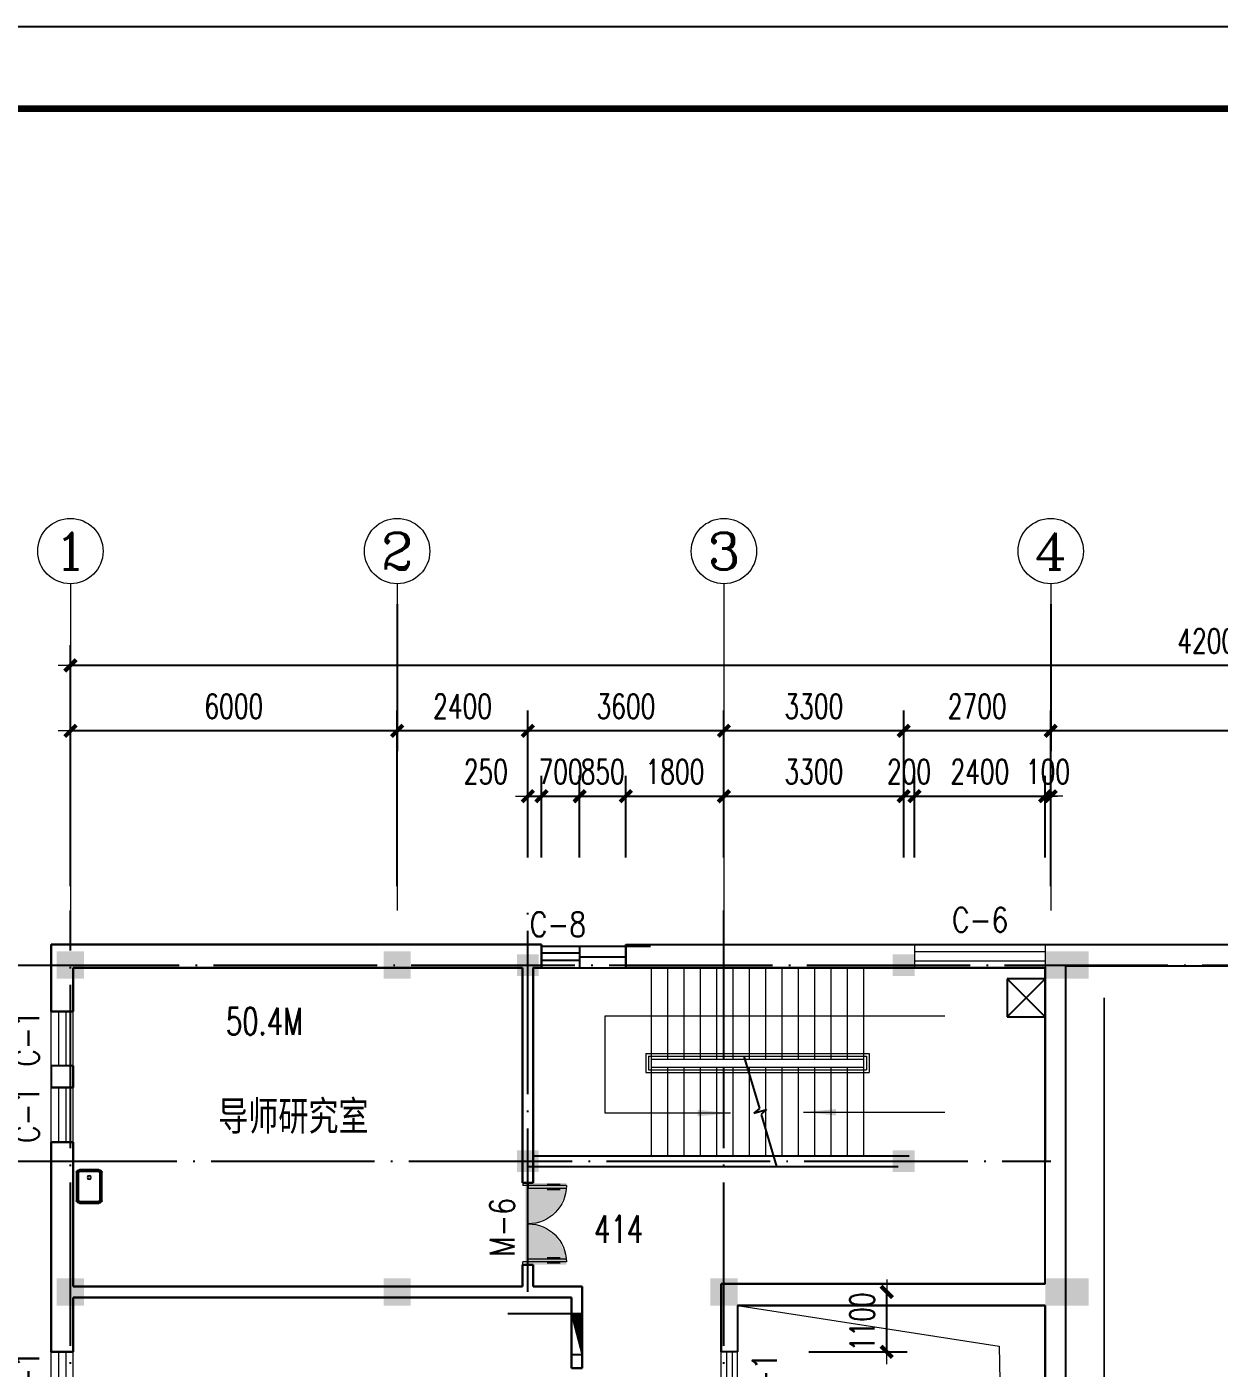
# Model space of a CAD drawing. Extents: x -220435 to 246757, y -381552 to -223577.
# Drawn here: x 156964 to 178857, y -278183 to -253559 of the extents above; entities that cross this region are included whole.
import ezdxf
from ezdxf.enums import TextEntityAlignment as Align

# ---------------------------------------------------------------- set-up
doc = ezdxf.new("R2010")
doc.units = 0
doc.header["$LTSCALE"] = 1500
doc.header["$MEASUREMENT"] = 0
doc.linetypes.add('DASH', pattern=[0.35, 0.25, -0.1])
doc.linetypes.add('DOTE', pattern=[2.42, 2, -0.2, 0.02, -0.2])
doc.layers.get('0').update_dxf_attribs({"linetype": 'CONTINUOUS'})
doc.layers.get('DEFPOINTS').update_dxf_attribs({"linetype": 'CONTINUOUS'})
for name, color, linetype in [('AXIS', 7, 'CONTINUOUS'), ('AXIS_TEXT', 7, 'CONTINUOUS'), ('COLUMN', 7, 'CONTINUOUS'), ('DOTE', 7, 'DOTE'), ('JELIBTLTC', 7, 'CONTINUOUS'), ('LVTRY', 7, 'CONTINUOUS'), ('PUB_WALL', 7, 'CONTINUOUS'), ('STAIR', 7, 'CONTINUOUS'), ('WALL', 7, 'CONTINUOUS'), ('WINDOW_TEXT', 7, 'CONTINUOUS'), ('防盗门', 180, 'CONTINUOUS')]:
    doc.layers.add(name, color=color, linetype=linetype)
for name, color, linetype, lineweight in [('PUB_DIM', 7, 'CONTINUOUS', 0), ('WINDOW', 7, 'CONTINUOUS', 0), ('我的', 7, 'CONTINUOUS', 0)]:
    doc.layers.add(name, color=color, linetype=linetype, lineweight=lineweight)
doc.styles.add('_SIMPLEX', font='SIMPLEX.shx', dxfattribs={"width": 0.8})
doc.styles.add('COMPLEX', font='COMPLEX')
doc.styles.add('DIM_FONT', font='TXT.shx', dxfattribs={"width": 0.7})
doc.styles.add('JELIBTLZX1', font='arial.ttf', dxfattribs={"width": 0.65})
doc.styles.add('SIMPLEX', font='SIMPLEX.SHX')
doc.dimstyles.new('DIMB150', dxfattribs={"dimscale": 1.5, "dimtxt": 300, "dimasz": 1, "dimexe": 250, "dimexo": 300, "dimgap": 150, "dimtad": 1, "dimdec": 0, "dimzin": 0, "dimdsep": 46, "dimtxsty": 'DIM_FONT', "dimblk": '_DIMX', "dimcen": 0.09, "dimse2": 1, "dimclrt": 7, "dimadec": 0, "dimazin": 0, "dimtfac": 1, "dimtdec": 0, "dimtix": 1, "dimtmove": 2, "dimatfit": 3, "dimldrblk": '_DIMX', "dimfxl": 1, "dimtolj": 1, "dimtzin": 0, "dimarcsym": 0})
doc.dimstyles.new('DIMN150', dxfattribs={"dimscale": 1.5, "dimtxt": 300, "dimasz": 1, "dimexe": 250, "dimexo": 300, "dimgap": 150, "dimtad": 1, "dimdec": 0, "dimzin": 0, "dimdsep": 46, "dimtxsty": 'DIM_FONT', "dimblk": '_DIMX', "dimcen": 0.09, "dimclrt": 7, "dimadec": 0, "dimazin": 0, "dimtfac": 1, "dimtdec": 0, "dimtix": 1, "dimtmove": 2, "dimatfit": 3, "dimldrblk": '_DIMX', "dimfxl": 1, "dimtolj": 1, "dimtzin": 0, "dimarcsym": 0})

# ---------------------------------------------------------------- blocks, each defined once
blk = doc.blocks.new('_DIMX')
blk.add_line((-150, 0), (150, 0))
at = {"const_width": 50}
blk.add_lwpolyline([(-70, -70), (70, 70)], dxfattribs=at)
blk = doc.blocks.new('*D659')
at = {"layer": 'DEFPOINTS', "color": 0, "lineweight": 20}
for p in [(175764, -266483), (175764, -269783), (183764, -269783)]:
    blk.add_point(p, dxfattribs=at)
at = {"layer": 'PUB_DIM', "color": 0, "lineweight": -2}
for p, q in [((175764, -269333), (175764, -266108)), ((183764, -269333), (183764, -266108)), ((183762, -266483), (175765, -266483))]:
    blk.add_line(p, q, dxfattribs=at)
at = {"layer": 'PUB_DIM', "color": 0, "lineweight": -2, "xscale": 1.5, "yscale": 1.5, "zscale": 1.5, "rotation": 180}
blk.add_blockref('_DIMX', (175764, -266483), dxfattribs=at)
at = {"layer": 'PUB_DIM', "color": 0, "lineweight": -2, "xscale": 1.5, "yscale": 1.5, "zscale": 1.5}
blk.add_blockref('_DIMX', (183764, -266483), dxfattribs=at)
at = {"layer": 'PUB_DIM', "color": 7, "insert": (179764, -266033), "char_height": 450, "attachment_point": 5, "style": 'DIM_FONT'}
blk.add_mtext('\\A1;8000', dxfattribs=at)
blk = doc.blocks.new('*D660')
at = {"layer": 'DEFPOINTS', "color": 0, "lineweight": 20}
for p in [(175764, -266483), (175764, -269783), (183764, -269783)]:
    blk.add_point(p, dxfattribs=at)
at = {"layer": 'PUB_DIM', "color": 0, "lineweight": -2}
for p, q in [((175764, -269333), (175764, -266108)), ((183764, -269333), (183764, -266108)), ((183762, -266483), (175765, -266483))]:
    blk.add_line(p, q, dxfattribs=at)
at = {"layer": 'PUB_DIM', "color": 0, "lineweight": -2, "xscale": 1.5, "yscale": 1.5, "zscale": 1.5, "rotation": 180}
blk.add_blockref('_DIMX', (175764, -266483), dxfattribs=at)
at = {"layer": 'PUB_DIM', "color": 0, "lineweight": -2, "xscale": 1.5, "yscale": 1.5, "zscale": 1.5}
blk.add_blockref('_DIMX', (183764, -266483), dxfattribs=at)
at = {"layer": 'PUB_DIM', "color": 7, "insert": (179764, -266033), "char_height": 450, "attachment_point": 5, "style": 'DIM_FONT'}
blk.add_mtext('\\A1;8000', dxfattribs=at)
blk = doc.blocks.new('*D661')
at = {"layer": 'DEFPOINTS', "color": 0, "lineweight": 20}
for p in [(157764, -265283), (157764, -269783), (199764, -269783)]:
    blk.add_point(p, dxfattribs=at)
at = {"layer": 'PUB_DIM', "color": 0, "lineweight": -2}
for p, q in [((157764, -269333), (157764, -264908)), ((199764, -269333), (199764, -264908)), ((199762, -265283), (157765, -265283))]:
    blk.add_line(p, q, dxfattribs=at)
at = {"layer": 'PUB_DIM', "color": 0, "lineweight": -2, "xscale": 1.5, "yscale": 1.5, "zscale": 1.5, "rotation": 180}
blk.add_blockref('_DIMX', (157764, -265283), dxfattribs=at)
at = {"layer": 'PUB_DIM', "color": 0, "lineweight": -2, "xscale": 1.5, "yscale": 1.5, "zscale": 1.5}
blk.add_blockref('_DIMX', (199764, -265283), dxfattribs=at)
at = {"layer": 'PUB_DIM', "color": 7, "insert": (178764, -264833), "char_height": 450, "attachment_point": 5, "style": 'DIM_FONT'}
blk.add_mtext('\\A1;42000', dxfattribs=at)
blk = doc.blocks.new('*D662')
at = {"layer": 'DEFPOINTS', "color": 0, "lineweight": 20}
for p in [(157764, -265283), (157764, -269783), (199764, -269783)]:
    blk.add_point(p, dxfattribs=at)
at = {"layer": 'PUB_DIM', "color": 0, "lineweight": -2}
for p, q in [((157764, -269333), (157764, -264908)), ((199764, -269333), (199764, -264908)), ((199762, -265283), (157765, -265283))]:
    blk.add_line(p, q, dxfattribs=at)
at = {"layer": 'PUB_DIM', "color": 0, "lineweight": -2, "xscale": 1.5, "yscale": 1.5, "zscale": 1.5, "rotation": 180}
blk.add_blockref('_DIMX', (157764, -265283), dxfattribs=at)
at = {"layer": 'PUB_DIM', "color": 0, "lineweight": -2, "xscale": 1.5, "yscale": 1.5, "zscale": 1.5}
blk.add_blockref('_DIMX', (199764, -265283), dxfattribs=at)
at = {"layer": 'PUB_DIM', "color": 7, "insert": (178764, -264833), "char_height": 450, "attachment_point": 5, "style": 'DIM_FONT'}
blk.add_mtext('\\A1;42000', dxfattribs=at)
blk = doc.blocks.new('_LV11')
for p, q in [((-255, 0), (255, 0)), ((-305, -410), (-305, -50)), ((-275, -410), (-275, -50)), ((-255, -30), (255, -30)), ((275, -50), (275, -410)), ((305, -50), (305, -410)), ((255, -430), (-255, -430)), ((255, -460), (-255, -460))]:
    blk.add_line(p, q)
blk.add_circle((165, -230), 32.5)
for centre, radius, start, end in [((-255, -50), 50, 90, 180), ((255, -50), 50, 0, 90), ((-255, -50), 20, 90, 180), ((255, -50), 20, 0, 90), ((-255, -410), 50, 180, 270), ((-255, -410), 20, 180, 270), ((255, -410), 50, 270, 0), ((255, -410), 20, 270, 0)]:
    blk.add_arc(centre, radius, start, end)
blk = doc.blocks.new('_WBLK')
for p, q in [((-0.5, 0.5), (0.5, 0.5)), ((0.5, 0.167), (-0.5, 0.167)), ((0.5, -0.167), (-0.5, -0.167)), ((-0.5, -0.5), (0.5, -0.5))]:
    blk.add_line(p, q)
at = {"layer": 'WINDOW_TEXT', "style": 'SIMPLEX', "flags": 9}
blk.add_attdef('A', text='', height=1, dxfattribs=at).set_placement((0, 1.5), align=Align.MIDDLE)
blk = doc.blocks.new('_FZH')
blk.add_solid([(-0.5, -0.5), (0.5, -0.5), (-0.5, 0.5), (0.5, 0.5)])
blk = doc.blocks.new('*D713')
at = {"layer": 'DEFPOINTS', "color": 0, "lineweight": 20}
for p in [(170874, -276783), (172752, -276783), (170874, -277883)]:
    blk.add_point(p, dxfattribs=at)
at = {"layer": 'PUB_DIM', "color": 0, "lineweight": -2}
for p, q in [((172752, -276782), (172752, -276780)), ((172752, -277883), (172752, -276783)), ((171324, -277883), (173127, -277883)), ((172752, -277885), (172752, -277886))]:
    blk.add_line(p, q, dxfattribs=at)
at = {"layer": 'PUB_DIM', "color": 0, "lineweight": -2, "xscale": 1.5, "yscale": 1.5, "zscale": 1.5}
for p, rotation in [((172752, -276783), 270), ((172752, -277883), 90)]:
    blk.add_blockref('_DIMX', p, dxfattribs=dict(at, rotation=rotation))
at = {"layer": 'PUB_DIM', "color": 7, "insert": (172302, -277333), "char_height": 450, "attachment_point": 5, "rotation": 90, "style": 'DIM_FONT'}
blk.add_mtext('\\A1;1100', dxfattribs=at)
blk = doc.blocks.new('_ARROW')
blk.add_solid([(0, 0), (-1, 0.1), (-1, -0.1)])
blk = doc.blocks.new('M_A20TUI')
for p, q in [((-0.483, 0.396), (-0.483, 0.235)), ((-0.467, 0.471), (-0.467, -0.062)), ((-0.433, 0.47), (-0.433, 0.004)), ((-0.417, 0.396), (-0.417, 0.235)), ((0.417, 0.396), (0.417, 0.235)), ((0.433, 0.47), (0.433, 0.004)), ((0.467, 0.471), (0.467, -0.062)), ((0.483, 0.396), (0.483, 0.235)), ((-0.5, 0.004), (-0.433, 0.004)), ((-0.5, 0.004), (-0.5, -0.062)), ((0.5, 0.004), (0.433, 0.004)), ((0.5, 0.004), (0.5, -0.062)), ((-0.5, -0.062), (-0.467, -0.062)), ((0.5, -0.062), (0.467, -0.062))]:
    blk.add_line(p, q)
for centre, start, end in [((-0.467, 0.004), 0, 90), ((0.467, 0.004), 90, 180)]:
    blk.add_arc(centre, 0.467, start, end)
blk = doc.blocks.new('*D725')
at = {"layer": 'DEFPOINTS', "color": 0, "lineweight": 20}
for p in [(157764, -266483), (157764, -269783), (163764, -269783)]:
    blk.add_point(p, dxfattribs=at)
at = {"layer": 'PUB_DIM', "color": 0, "lineweight": -2}
for p, q in [((157764, -269333), (157764, -266108)), ((163764, -269333), (163764, -266108)), ((163762, -266483), (157765, -266483))]:
    blk.add_line(p, q, dxfattribs=at)
at = {"layer": 'PUB_DIM', "color": 0, "lineweight": -2, "xscale": 1.5, "yscale": 1.5, "zscale": 1.5, "rotation": 180}
blk.add_blockref('_DIMX', (157764, -266483), dxfattribs=at)
at = {"layer": 'PUB_DIM', "color": 0, "lineweight": -2, "xscale": 1.5, "yscale": 1.5, "zscale": 1.5}
blk.add_blockref('_DIMX', (163764, -266483), dxfattribs=at)
at = {"layer": 'PUB_DIM', "color": 7, "insert": (160764, -266033), "char_height": 450, "attachment_point": 5, "style": 'DIM_FONT'}
blk.add_mtext('\\A1;6000', dxfattribs=at)
blk = doc.blocks.new('*D726')
at = {"layer": 'DEFPOINTS', "color": 0, "lineweight": 20}
for p in [(157764, -266483), (157764, -269783), (163764, -269783)]:
    blk.add_point(p, dxfattribs=at)
at = {"layer": 'PUB_DIM', "color": 0, "lineweight": -2}
for p, q in [((157764, -269333), (157764, -266108)), ((163764, -269333), (163764, -266108)), ((163762, -266483), (157765, -266483))]:
    blk.add_line(p, q, dxfattribs=at)
at = {"layer": 'PUB_DIM', "color": 0, "lineweight": -2, "xscale": 1.5, "yscale": 1.5, "zscale": 1.5, "rotation": 180}
blk.add_blockref('_DIMX', (157764, -266483), dxfattribs=at)
at = {"layer": 'PUB_DIM', "color": 0, "lineweight": -2, "xscale": 1.5, "yscale": 1.5, "zscale": 1.5}
blk.add_blockref('_DIMX', (163764, -266483), dxfattribs=at)
at = {"layer": 'PUB_DIM', "color": 7, "insert": (160764, -266033), "char_height": 450, "attachment_point": 5, "style": 'DIM_FONT'}
blk.add_mtext('\\A1;6000', dxfattribs=at)
blk = doc.blocks.new('_AXISO')
blk.add_circle((0, 0), 0.5)
at = {"layer": 'AXIS_TEXT', "style": 'COMPLEX', "width": 1.041667}
blk.add_attdef('A', text='', height=0.56, dxfattribs=at).set_placement((-0.25, -0.28), (0.25, -0.28), align=Align.FIT)
blk = doc.blocks.new('*D730')
at = {"layer": 'DEFPOINTS', "color": 0, "lineweight": 20}
for p in [(173064, -267683), (169764, -269259), (173064, -269259)]:
    blk.add_point(p, dxfattribs=at)
at = {"layer": 'PUB_DIM', "color": 0, "lineweight": -2}
for p, q in [((169764, -268809), (169764, -267308)), ((173064, -268809), (173064, -267308)), ((169765, -267683), (173062, -267683))]:
    blk.add_line(p, q, dxfattribs=at)
at = {"layer": 'PUB_DIM', "color": 0, "lineweight": -2, "xscale": 1.5, "yscale": 1.5, "zscale": 1.5, "rotation": 180}
blk.add_blockref('_DIMX', (169764, -267683), dxfattribs=at)
at = {"layer": 'PUB_DIM', "color": 0, "lineweight": -2, "xscale": 1.5, "yscale": 1.5, "zscale": 1.5}
blk.add_blockref('_DIMX', (173064, -267683), dxfattribs=at)
at = {"layer": 'PUB_DIM', "color": 7, "insert": (171414, -267233), "char_height": 450, "attachment_point": 5, "style": 'DIM_FONT'}
blk.add_mtext('\\A1;3300', dxfattribs=at)
blk = doc.blocks.new('*D731')
at = {"layer": 'DEFPOINTS', "color": 0, "lineweight": 20}
for p in [(169764, -266483), (169764, -269215), (173064, -269215)]:
    blk.add_point(p, dxfattribs=at)
at = {"layer": 'PUB_DIM', "color": 0, "lineweight": -2}
for p, q in [((169764, -268765), (169764, -266108)), ((173064, -268765), (173064, -266108)), ((173062, -266483), (169765, -266483))]:
    blk.add_line(p, q, dxfattribs=at)
at = {"layer": 'PUB_DIM', "color": 0, "lineweight": -2, "xscale": 1.5, "yscale": 1.5, "zscale": 1.5, "rotation": 180}
blk.add_blockref('_DIMX', (169764, -266483), dxfattribs=at)
at = {"layer": 'PUB_DIM', "color": 0, "lineweight": -2, "xscale": 1.5, "yscale": 1.5, "zscale": 1.5}
blk.add_blockref('_DIMX', (173064, -266483), dxfattribs=at)
at = {"layer": 'PUB_DIM', "color": 7, "insert": (171414, -266033), "char_height": 450, "attachment_point": 5, "style": 'DIM_FONT'}
blk.add_mtext('\\A1;3300', dxfattribs=at)
blk = doc.blocks.new('*D732')
at = {"layer": 'DEFPOINTS', "color": 0, "lineweight": 20}
for p in [(163764, -263707), (163764, -266483), (166164, -269215)]:
    blk.add_point(p, dxfattribs=at)
at = {"layer": 'PUB_DIM', "color": 0, "lineweight": -2}
for p, q in [((163764, -264157), (163764, -266858)), ((166164, -268765), (166164, -266108)), ((166162, -266483), (163765, -266483))]:
    blk.add_line(p, q, dxfattribs=at)
at = {"layer": 'PUB_DIM', "color": 0, "lineweight": -2, "xscale": 1.5, "yscale": 1.5, "zscale": 1.5, "rotation": 180}
blk.add_blockref('_DIMX', (163764, -266483), dxfattribs=at)
at = {"layer": 'PUB_DIM', "color": 0, "lineweight": -2, "xscale": 1.5, "yscale": 1.5, "zscale": 1.5}
blk.add_blockref('_DIMX', (166164, -266483), dxfattribs=at)
at = {"layer": 'PUB_DIM', "color": 7, "insert": (164964, -266033), "char_height": 450, "attachment_point": 5, "style": 'DIM_FONT'}
blk.add_mtext('\\A1;2400', dxfattribs=at)
blk = doc.blocks.new('*D733')
at = {"layer": 'DEFPOINTS', "color": 0, "lineweight": 20}
for p in [(167114, -267683), (166414, -269259), (167114, -269259)]:
    blk.add_point(p, dxfattribs=at)
at = {"layer": 'PUB_DIM', "color": 0, "lineweight": -2}
for p, q in [((166414, -268809), (166414, -267308)), ((167114, -268809), (167114, -267308)), ((166412, -267683), (166411, -267683)), ((166414, -267683), (167114, -267683)), ((167115, -267683), (167117, -267683))]:
    blk.add_line(p, q, dxfattribs=at)
at = {"layer": 'PUB_DIM', "color": 0, "lineweight": -2, "xscale": 1.5, "yscale": 1.5, "zscale": 1.5}
blk.add_blockref('_DIMX', (166414, -267683), dxfattribs=at)
at = {"layer": 'PUB_DIM', "color": 0, "lineweight": -2, "xscale": 1.5, "yscale": 1.5, "zscale": 1.5, "rotation": 180}
blk.add_blockref('_DIMX', (167114, -267683), dxfattribs=at)
at = {"layer": 'PUB_DIM', "color": 7, "insert": (166764, -267233), "char_height": 450, "attachment_point": 5, "style": 'DIM_FONT'}
blk.add_mtext('\\A1;700', dxfattribs=at)
blk = doc.blocks.new('*D734')
at = {"layer": 'DEFPOINTS', "color": 0, "lineweight": 20}
for p in [(166414, -267683), (166164, -269259), (166414, -269259)]:
    blk.add_point(p, dxfattribs=at)
at = {"layer": 'PUB_DIM', "color": 0, "lineweight": -2}
for p, q in [((166164, -268809), (166164, -267308)), ((166414, -268809), (166414, -267308)), ((166162, -267683), (166161, -267683)), ((166164, -267683), (166414, -267683)), ((166415, -267683), (166417, -267683))]:
    blk.add_line(p, q, dxfattribs=at)
at = {"layer": 'PUB_DIM', "color": 0, "lineweight": -2, "xscale": 1.5, "yscale": 1.5, "zscale": 1.5}
blk.add_blockref('_DIMX', (166164, -267683), dxfattribs=at)
at = {"layer": 'PUB_DIM', "color": 0, "lineweight": -2, "xscale": 1.5, "yscale": 1.5, "zscale": 1.5, "rotation": 180}
blk.add_blockref('_DIMX', (166414, -267683), dxfattribs=at)
at = {"layer": 'PUB_DIM', "color": 7, "insert": (165392, -267233), "char_height": 450, "attachment_point": 5, "style": 'DIM_FONT'}
blk.add_mtext('\\A1;250', dxfattribs=at)
blk = doc.blocks.new('*D735')
at = {"layer": 'DEFPOINTS', "color": 0, "lineweight": 20}
for p in [(166164, -266483), (166164, -269215), (169764, -269215)]:
    blk.add_point(p, dxfattribs=at)
at = {"layer": 'PUB_DIM', "color": 0, "lineweight": -2}
for p, q in [((166164, -268765), (166164, -266108)), ((169764, -268765), (169764, -266108)), ((169762, -266483), (166165, -266483))]:
    blk.add_line(p, q, dxfattribs=at)
at = {"layer": 'PUB_DIM', "color": 0, "lineweight": -2, "xscale": 1.5, "yscale": 1.5, "zscale": 1.5, "rotation": 180}
blk.add_blockref('_DIMX', (166164, -266483), dxfattribs=at)
at = {"layer": 'PUB_DIM', "color": 0, "lineweight": -2, "xscale": 1.5, "yscale": 1.5, "zscale": 1.5}
blk.add_blockref('_DIMX', (169764, -266483), dxfattribs=at)
at = {"layer": 'PUB_DIM', "color": 7, "insert": (167964, -266033), "char_height": 450, "attachment_point": 5, "style": 'DIM_FONT'}
blk.add_mtext('\\A1;3600', dxfattribs=at)
blk = doc.blocks.new('*D736')
at = {"layer": 'DEFPOINTS', "color": 0, "lineweight": 20}
for p in [(167964, -267683), (167114, -269259), (167964, -269259)]:
    blk.add_point(p, dxfattribs=at)
at = {"layer": 'PUB_DIM', "color": 0, "lineweight": -2}
for p, q in [((167114, -268809), (167114, -267308)), ((167964, -268809), (167964, -267308)), ((167112, -267683), (167111, -267683)), ((167114, -267683), (167964, -267683)), ((167965, -267683), (167967, -267683))]:
    blk.add_line(p, q, dxfattribs=at)
at = {"layer": 'PUB_DIM', "color": 0, "lineweight": -2, "xscale": 1.5, "yscale": 1.5, "zscale": 1.5}
blk.add_blockref('_DIMX', (167114, -267683), dxfattribs=at)
at = {"layer": 'PUB_DIM', "color": 0, "lineweight": -2, "xscale": 1.5, "yscale": 1.5, "zscale": 1.5, "rotation": 180}
blk.add_blockref('_DIMX', (167964, -267683), dxfattribs=at)
at = {"layer": 'PUB_DIM', "color": 7, "insert": (167539, -267233), "char_height": 450, "attachment_point": 5, "style": 'DIM_FONT'}
blk.add_mtext('\\A1;850', dxfattribs=at)
blk = doc.blocks.new('*D737')
at = {"layer": 'DEFPOINTS', "color": 0, "lineweight": 20}
for p in [(169764, -267683), (167964, -269259), (169764, -269259)]:
    blk.add_point(p, dxfattribs=at)
at = {"layer": 'PUB_DIM', "color": 0, "lineweight": -2}
for p, q in [((167964, -268809), (167964, -267308)), ((169764, -268809), (169764, -267308)), ((167965, -267683), (169762, -267683))]:
    blk.add_line(p, q, dxfattribs=at)
at = {"layer": 'PUB_DIM', "color": 0, "lineweight": -2, "xscale": 1.5, "yscale": 1.5, "zscale": 1.5, "rotation": 180}
blk.add_blockref('_DIMX', (167964, -267683), dxfattribs=at)
at = {"layer": 'PUB_DIM', "color": 0, "lineweight": -2, "xscale": 1.5, "yscale": 1.5, "zscale": 1.5}
blk.add_blockref('_DIMX', (169764, -267683), dxfattribs=at)
at = {"layer": 'PUB_DIM', "color": 7, "insert": (168864, -267233), "char_height": 450, "attachment_point": 5, "style": 'DIM_FONT'}
blk.add_mtext('\\A1;1800', dxfattribs=at)
blk = doc.blocks.new('*D738')
at = {"layer": 'DEFPOINTS', "color": 0, "lineweight": 20}
for p in [(175764, -263707), (173064, -266483), (173064, -269215)]:
    blk.add_point(p, dxfattribs=at)
at = {"layer": 'PUB_DIM', "color": 0, "lineweight": -2}
for p, q in [((175764, -264157), (175764, -266858)), ((173064, -268765), (173064, -266108)), ((175762, -266483), (173065, -266483))]:
    blk.add_line(p, q, dxfattribs=at)
at = {"layer": 'PUB_DIM', "color": 0, "lineweight": -2, "xscale": 1.5, "yscale": 1.5, "zscale": 1.5, "rotation": 180}
blk.add_blockref('_DIMX', (173064, -266483), dxfattribs=at)
at = {"layer": 'PUB_DIM', "color": 0, "lineweight": -2, "xscale": 1.5, "yscale": 1.5, "zscale": 1.5}
blk.add_blockref('_DIMX', (175764, -266483), dxfattribs=at)
at = {"layer": 'PUB_DIM', "color": 7, "insert": (174414, -266033), "char_height": 450, "attachment_point": 5, "style": 'DIM_FONT'}
blk.add_mtext('\\A1;2700', dxfattribs=at)
blk = doc.blocks.new('*D739')
at = {"layer": 'DEFPOINTS', "color": 0, "lineweight": 20}
for p in [(173263, -267683), (173064, -269259), (173263, -269259)]:
    blk.add_point(p, dxfattribs=at)
at = {"layer": 'PUB_DIM', "color": 0, "lineweight": -2}
for p, q in [((173064, -268809), (173064, -267308)), ((173263, -268809), (173263, -267308)), ((173062, -267683), (173061, -267683)), ((173064, -267683), (173263, -267683)), ((173265, -267683), (173266, -267683))]:
    blk.add_line(p, q, dxfattribs=at)
at = {"layer": 'PUB_DIM', "color": 0, "lineweight": -2, "xscale": 1.5, "yscale": 1.5, "zscale": 1.5}
blk.add_blockref('_DIMX', (173064, -267683), dxfattribs=at)
at = {"layer": 'PUB_DIM', "color": 0, "lineweight": -2, "xscale": 1.5, "yscale": 1.5, "zscale": 1.5, "rotation": 180}
blk.add_blockref('_DIMX', (173263, -267683), dxfattribs=at)
at = {"layer": 'PUB_DIM', "color": 7, "insert": (173163, -267233), "char_height": 450, "attachment_point": 5, "style": 'DIM_FONT'}
blk.add_mtext('\\A1;200', dxfattribs=at)
blk = doc.blocks.new('*D740')
at = {"layer": 'DEFPOINTS', "color": 0, "lineweight": 20}
for p in [(175764, -267683), (175663, -269259), (175764, -269259)]:
    blk.add_point(p, dxfattribs=at)
at = {"layer": 'PUB_DIM', "color": 0, "lineweight": -2}
for p, q in [((175663, -268809), (175663, -267308)), ((175764, -268809), (175764, -267308)), ((175662, -267683), (175660, -267683)), ((175663, -267683), (175764, -267683)), ((175765, -267683), (175767, -267683))]:
    blk.add_line(p, q, dxfattribs=at)
at = {"layer": 'PUB_DIM', "color": 0, "lineweight": -2, "xscale": 1.5, "yscale": 1.5, "zscale": 1.5}
blk.add_blockref('_DIMX', (175663, -267683), dxfattribs=at)
at = {"layer": 'PUB_DIM', "color": 0, "lineweight": -2, "xscale": 1.5, "yscale": 1.5, "zscale": 1.5, "rotation": 180}
blk.add_blockref('_DIMX', (175764, -267683), dxfattribs=at)
at = {"layer": 'PUB_DIM', "color": 7, "insert": (175713, -267233), "char_height": 450, "attachment_point": 5, "style": 'DIM_FONT'}
blk.add_mtext('\\A1;100', dxfattribs=at)
blk = doc.blocks.new('*D741')
at = {"layer": 'DEFPOINTS', "color": 0, "lineweight": 20}
for p in [(175663, -267683), (173263, -269259), (175663, -269259)]:
    blk.add_point(p, dxfattribs=at)
at = {"layer": 'PUB_DIM', "color": 0, "lineweight": -2}
for p, q in [((173263, -268809), (173263, -267308)), ((175663, -268809), (175663, -267308)), ((173265, -267683), (175662, -267683))]:
    blk.add_line(p, q, dxfattribs=at)
at = {"layer": 'PUB_DIM', "color": 0, "lineweight": -2, "xscale": 1.5, "yscale": 1.5, "zscale": 1.5, "rotation": 180}
blk.add_blockref('_DIMX', (173263, -267683), dxfattribs=at)
at = {"layer": 'PUB_DIM', "color": 0, "lineweight": -2, "xscale": 1.5, "yscale": 1.5, "zscale": 1.5}
blk.add_blockref('_DIMX', (175663, -267683), dxfattribs=at)
at = {"layer": 'PUB_DIM', "color": 7, "insert": (174463, -267233), "char_height": 450, "attachment_point": 5, "style": 'DIM_FONT'}
blk.add_mtext('\\A1;2400', dxfattribs=at)
blk = doc.blocks.new('_GCBLK')
at = {"linetype": 'DASH'}
for p, q in [((-0.5, -0.5), (-0.5, 0.5)), ((0.5, -0.5), (0.5, 0.5)), ((-0.5, 0.2), (0.5, 0.2)), ((-0.5, -0.2), (0.5, -0.2))]:
    blk.add_line(p, q, dxfattribs=at)
at = {"layer": 'WINDOW_TEXT', "style": 'SIMPLEX', "flags": 9}
blk.add_attdef('A', text='', height=1, dxfattribs=at).set_placement((0, 1.5), align=Align.MIDDLE)

msp = doc.modelspace()

# ---------------------------------------------------------------- hatches: boundary and pattern name
at = {"linetype": 'ByBlock'}
h = msp.add_hatch(dxfattribs=at)
h.set_pattern_fill('ANSI31', color=256, scale=10, style=0)
h.set_pattern_definition([(45, (264806.1627, -423474.1963), (-0.8838834765, 0.8838834765), [])])
h.paths.add_polyline_path([(167163.6, -277183.4), (166963.6, -277183.4), (167163.6, -277933.4)])
at = {"layer": '防盗门'}
for points in [[(166869.8, -274783.6, -0.4142136), (166119.8, -275533.6), (166119.8, -274783.6)], [(166869.8, -276283.6, 0.4142136), (166119.8, -275533.6), (166119.8, -276283.6)]]:
    msp.add_hatch(color=256, dxfattribs=at).paths.add_polyline_path(points)

# ---------------------------------------------------------------- linework, layer by layer
for p, q in [((166413.6, -270433.4), (168413.6, -270433.4)), ((167113.6, -270566.7), (166413.6, -270566.7)), ((167113.6, -270700.1), (166413.6, -270700.1)), ((166413.6, -270833.4), (168413.6, -270833.4))]:
    msp.add_line(p, q)
at = {"linetype": 'ByBlock'}
for p, q in [((167113.6, -270633.4), (167963.6, -270633.4)), ((175663.6, -271033.4), (174963.6, -271033.4)), ((174963.6, -271033.4), (174963.6, -271733.4)), ((175663.6, -271033.4), (174963.6, -271733.4)), ((174963.6, -271033.4), (175663.6, -271733.4)), ((175663.6, -271733.4), (175663.6, -271033.4)), ((174963.6, -271733.4), (175663.6, -271733.4)), ((166938.2, -277183.2), (165794.4, -277183.2)), ((166963.6, -277183.4), (167163.6, -277933.4))]:
    msp.add_line(p, q, dxfattribs=at)
at = {"linetype": 'DOTE', "const_width": 30}
msp.add_lwpolyline([(176746, -271383.4), (176746, -330183.4)], dxfattribs=at)
at = {"linetype": 'ByBlock'}
msp.add_lwpolyline([(166963.6, -277183.4), (166963.6, -277933.4), (167163.6, -277933.4), (167163.6, -277183.4), (166963.6, -277183.4)], dxfattribs=at)
at = {"layer": 'AXIS', "color": 250}
msp.add_lwpolyline([(211554.8, -253559.3), (124714.7, -253559.3), (124714.7, -370748.3), (211554.8, -370748.3)], close=True, dxfattribs=at)
at = {"layer": 'AXIS', "color": 0, "const_width": 120.2}
msp.add_lwpolyline([(210052.3, -255061.7), (126217.1, -255061.7), (126217.1, -369245.9), (210052.3, -369245.9)], close=True, dxfattribs=at)
at = {"layer": 'DOTE'}
for p, q in [((157763.6, -350373.4), (157763.6, -269783.4)), ((166163.6, -276783.4), (166163.6, -269783.4)), ((169763.6, -272508.4), (169763.6, -269783.4)), ((156763.6, -270783.4), (200763.6, -270783.4)), ((169763.6, -350373.4), (169763.6, -272658.4)), ((153089.7, -274383.4), (175763.6, -274383.4))]:
    msp.add_line(p, q, dxfattribs=at)
at = {"layer": 'PUB_DIM'}
for p, q in [((157763.6, -263783.4), (157763.6, -269783.4)), ((157763.6, -263783.4), (157763.6, -269783.4)), ((163763.6, -263783.4), (163763.6, -269783.4)), ((163763.6, -263783.4), (163763.6, -269783.4)), ((169763.6, -263783.4), (169763.6, -269783.4)), ((169763.6, -263783.4), (169763.6, -269783.4)), ((175763.6, -263783.4), (175763.6, -269783.4)), ((175763.6, -263783.4), (175763.6, -269783.4))]:
    msp.add_line(p, q, dxfattribs=at)
for points in [[(169883.9, -273501), (167585.5, -273501), (167585.5, -271717.2), (173819.4, -271717.2)], [(171223.3, -273484.5), (173819.4, -273484.5)]]:
    msp.add_lwpolyline(points, dxfattribs=at)
at = {"layer": 'PUB_WALL'}
for p, q in [((166413.6, -270403.4), (157413.6, -270403.4)), ((157413.6, -270403.4), (157413.6, -271633.4)), ((157413.6, -270403.4), (166413.6, -270403.4)), ((157413.6, -271633.4), (157413.6, -270403.4)), ((166413.6, -270833.4), (166413.6, -270403.4)), ((166413.6, -270403.4), (166413.6, -270833.4)), ((167113.6, -270433.4), (167113.6, -270833.4)), ((167113.6, -270433.4), (167113.6, -270833.4)), ((167963.6, -270833.4), (167963.6, -270403.4)), ((167963.6, -270403.4), (196363.6, -270403.4)), ((157813.6, -271633.4), (157813.6, -270833.4)), ((157813.6, -270833.4), (166063.6, -270833.4)), ((166063.6, -270833.4), (157813.6, -270833.4)), ((157813.6, -270833.4), (157813.6, -271633.4)), ((166063.6, -270833.4), (166063.6, -274783.4)), ((166063.6, -274783.4), (166063.6, -270833.4)), ((166263.6, -274783.4), (166263.6, -270833.4)), ((166263.6, -270833.4), (166413.6, -270833.4)), ((166413.6, -270833.4), (166263.6, -270833.4)), ((166263.6, -270833.4), (166263.6, -274783.4)), ((175663.6, -270833.4), (167963.6, -270833.4)), ((175663.6, -274383.4), (175663.6, -270813.4)), ((175663.6, -274383.4), (175663.6, -270813.4)), ((196363.6, -270803.4), (176033.6, -270803.4)), ((176033.6, -270803.4), (176033.6, -330783.4)), ((157413.6, -271633.4), (157813.6, -271633.4)), ((157813.6, -271633.4), (157413.6, -271633.4)), ((157813.6, -272633.4), (157413.6, -272633.4)), ((157413.6, -272633.4), (157413.6, -273033.4)), ((157813.6, -272633.4), (157413.6, -272633.4)), ((157413.6, -272633.4), (157413.6, -273033.4)), ((157813.6, -273033.4), (157813.6, -272633.4)), ((157813.6, -273033.4), (157813.6, -272633.4)), ((157413.6, -273033.4), (157813.6, -273033.4)), ((157413.6, -273033.4), (157813.6, -273033.4)), ((157813.6, -274033.4), (157413.6, -274033.4)), ((157413.6, -274033.4), (157413.6, -277883.4)), ((157413.6, -277883.4), (157413.6, -274033.4)), ((157413.6, -274033.4), (157813.6, -274033.4)), ((157813.6, -276683.4), (157813.6, -274033.4)), ((157813.6, -274033.4), (157813.6, -276683.4)), ((166263.6, -274283.4), (173163.6, -274283.4)), ((166263.6, -274283.4), (173163.6, -274283.4)), ((166163.6, -274483.4), (172963.6, -274483.4)), ((166163.6, -274483.4), (172963.6, -274483.4)), ((175663.6, -276633.4), (175663.6, -274383.4)), ((175663.6, -276633.4), (175663.6, -274383.4)), ((166063.6, -274783.4), (166263.6, -274783.4)), ((166263.6, -274783.4), (166063.6, -274783.4)), ((166263.6, -276283.4), (166063.6, -276283.4)), ((166063.6, -276283.4), (166063.6, -276683.4)), ((166063.6, -276683.4), (166063.6, -276283.4)), ((166063.6, -276283.4), (166263.6, -276283.4)), ((166263.6, -276683.4), (166263.6, -276283.4)), ((166263.6, -276283.4), (166263.6, -276683.4)), ((166063.6, -276683.4), (157813.6, -276683.4)), ((157813.6, -276683.4), (166063.6, -276683.4)), ((167163.6, -276683.4), (166263.6, -276683.4)), ((166263.6, -276683.4), (167163.6, -276683.4)), ((167163.6, -278183.4), (167163.6, -276683.4)), ((167163.6, -276683.4), (167163.6, -278183.4)), ((169713.6, -277883.4), (169713.6, -276633.4)), ((169713.6, -276633.4), (175663.6, -276633.4)), ((169713.6, -277883.4), (169713.6, -276633.4)), ((169713.6, -276633.4), (175663.6, -276633.4)), ((157813.6, -277883.4), (157813.6, -276883.4)), ((157813.6, -276883.4), (166063.6, -276883.4)), ((166063.6, -276883.4), (157813.6, -276883.4)), ((157813.6, -276883.4), (157813.6, -277883.4)), ((166063.6, -276883.4), (166963.6, -276883.4)), ((166963.6, -276883.4), (166063.6, -276883.4)), ((166963.6, -276883.4), (166963.6, -278183.4)), ((166963.6, -278183.4), (166963.6, -276883.4)), ((175663.6, -277033.4), (170013.6, -277033.4)), ((170013.6, -277033.4), (170013.6, -277883.4)), ((175663.6, -277033.4), (170013.6, -277033.4)), ((170013.6, -277033.4), (170013.6, -277883.4)), ((175663.6, -282783.4), (175663.6, -277033.4)), ((175663.6, -282783.4), (175663.6, -277033.4)), ((157413.6, -277883.4), (157813.6, -277883.4)), ((157813.6, -277883.4), (157413.6, -277883.4)), ((170013.6, -277883.4), (169713.6, -277883.4)), ((170013.6, -277883.4), (169713.6, -277883.4)), ((166963.6, -278183.4), (167163.6, -278183.4)), ((167163.6, -278183.4), (166963.6, -278183.4))]:
    msp.add_line(p, q, dxfattribs=at)
at = {"layer": 'PUB_WALL', "linetype": 'ByBlock'}
for p, q in [((167963.6, -270833.4), (167963.6, -270403.4)), ((167963.6, -270403.4), (196363.6, -270403.4)), ((175663.6, -270833.4), (167963.6, -270833.4)), ((196363.6, -270803.4), (176033.6, -270803.4)), ((176033.6, -270803.4), (176033.6, -330783.4))]:
    msp.add_line(p, q, dxfattribs=at)
at = {"layer": 'STAIR'}
for p, q in [((170130.8, -272458.4), (170413.8, -273413.4)), ((170413.8, -273413.4), (170315.7, -273505)), ((170315.7, -273505), (170545.9, -273436.8)), ((170545.9, -273436.8), (170447.8, -273528.4)), ((170447.8, -273528.4), (170730.8, -274483.4))]:
    msp.add_line(p, q, dxfattribs=at)
at = {"layer": 'WALL'}
for p, q in [((157413.6, -270403.4), (166413.6, -270403.4)), ((157413.6, -270403.4), (157413.6, -271633.4)), ((166413.6, -270403.4), (166413.6, -270833.4)), ((167113.6, -270433.4), (167113.6, -270833.4)), ((167963.6, -270403.4), (196363.6, -270403.4)), ((167963.6, -270403.4), (167963.6, -270833.4)), ((157813.6, -270833.4), (166063.6, -270833.4)), ((157813.6, -270833.4), (157813.6, -271633.4)), ((166063.6, -270833.4), (166063.6, -274783.4)), ((166263.6, -270833.4), (166263.6, -274783.4)), ((166263.6, -270833.4), (166413.6, -270833.4)), ((167963.6, -270833.4), (175663.6, -270833.4)), ((175663.6, -270813.4), (175663.6, -274383.4)), ((176033.6, -270803.4), (176033.6, -330783.4)), ((196363.6, -270803.4), (176033.6, -270803.4)), ((157813.6, -271633.4), (157413.6, -271633.4)), ((157413.6, -272633.4), (157413.6, -273033.4)), ((157813.6, -272633.4), (157413.6, -272633.4)), ((157813.6, -272633.4), (157813.6, -273033.4)), ((157813.6, -273033.4), (157413.6, -273033.4)), ((157813.6, -274033.4), (157413.6, -274033.4)), ((157413.6, -274033.4), (157413.6, -277883.4)), ((157813.6, -274033.4), (157813.6, -276683.4)), ((166263.6, -274283.4), (173163.6, -274283.4)), ((166163.6, -274483.4), (172963.6, -274483.4)), ((175663.6, -276633.4), (175663.6, -274383.4)), ((166063.6, -274783.4), (166263.6, -274783.4)), ((166063.6, -276283.4), (166263.6, -276283.4)), ((166063.6, -276283.4), (166063.6, -276683.4)), ((166263.6, -276283.4), (166263.6, -276683.4)), ((157813.6, -276683.4), (166063.6, -276683.4)), ((167163.6, -276683.4), (166263.6, -276683.4)), ((167163.6, -276683.4), (167163.6, -278183.4)), ((175663.6, -276633.4), (169713.6, -276633.4)), ((169713.6, -276633.4), (169713.6, -277883.4)), ((157813.6, -276883.4), (166063.6, -276883.4)), ((157813.6, -277883.4), (157813.6, -276883.4)), ((166963.6, -276883.4), (166063.6, -276883.4)), ((166963.6, -276883.4), (166963.6, -278183.4)), ((170013.6, -277033.4), (175663.6, -277033.4)), ((170013.6, -277033.4), (170013.6, -277883.4)), ((175663.6, -277033.4), (175663.6, -282783.4)), ((157413.6, -277883.4), (157813.6, -277883.4)), ((170013.6, -277883.4), (169713.6, -277883.4)), ((166963.6, -278183.4), (167163.6, -278183.4))]:
    msp.add_line(p, q, dxfattribs=at)
at = {"layer": 'WINDOW'}
for p, q in [((166263.6, -270813.4), (166263.6, -274283.4)), ((168428.6, -270813.4), (168428.6, -274283.4)), ((168728.6, -270813.4), (168728.6, -272508.4)), ((169028.6, -270813.4), (169028.6, -272508.4)), ((169328.6, -270813.4), (169328.6, -272508.4)), ((169628.6, -270813.4), (169628.6, -272508.4)), ((169928.6, -270813.4), (169928.6, -272508.4)), ((170228.6, -270813.4), (170228.6, -272508.4)), ((170528.6, -270813.4), (170528.6, -272508.4)), ((170828.6, -270813.4), (170828.6, -272508.4)), ((171128.6, -270813.4), (171128.6, -272508.4)), ((171428.6, -270813.4), (171428.6, -272508.4)), ((171728.6, -270813.4), (171728.6, -272508.4)), ((172028.6, -270813.4), (172028.6, -272508.4)), ((172328.6, -270813.4), (172328.6, -272508.4)), ((168328.6, -272408.4), (172428.6, -272408.4)), ((168328.6, -272408.4), (168328.6, -272758.4)), ((168378.6, -272458.4), (172378.6, -272458.4)), ((168378.6, -272458.4), (168378.6, -272708.4)), ((168428.6, -272508.4), (172328.6, -272508.4)), ((172328.6, -272508.4), (172328.6, -274283.4)), ((172378.6, -272458.4), (172378.6, -272708.4)), ((172428.6, -272408.4), (172428.6, -272758.4)), ((168328.6, -272758.4), (172428.6, -272758.4)), ((168378.6, -272708.4), (172378.6, -272708.4)), ((168428.6, -272658.4), (172328.6, -272658.4)), ((168728.6, -272658.4), (168728.6, -274283.4)), ((169028.6, -272658.4), (169028.6, -274283.4)), ((169328.6, -272658.4), (169328.6, -274283.4)), ((169628.6, -272658.4), (169628.6, -274283.4)), ((169928.6, -272658.4), (169928.6, -274283.4)), ((170228.6, -272658.4), (170228.6, -274283.4)), ((170528.6, -272658.4), (170528.6, -274283.4)), ((170828.6, -272658.4), (170828.6, -274283.4)), ((171128.6, -272658.4), (171128.6, -274283.4)), ((171428.6, -272658.4), (171428.6, -274283.4)), ((171728.6, -272658.4), (171728.6, -274283.4)), ((172028.6, -272658.4), (172028.6, -274283.4)), ((170013.6, -277033.4), (174819.5, -277778.1)), ((174819.5, -277778.1), (175663.6, -330633.4))]:
    msp.add_line(p, q, dxfattribs=at)

# ---------------------------------------------------------------- block references
at = {"layer": 'COLUMN'}
for p, xscale, yscale, zscale in [((157763.6, -270783.4), 500, 500, 500), ((163763.6, -270783.4), 500, 500, 500), ((166163.6, -270783.4), 400, 400, 400), ((173063.6, -270783.4), 400, 400, 400), ((166163.6, -274383.4), 400, 400, 400), ((173063.6, -274383.4), 400, 400, 400), ((157763.6, -276783.4), 500, 500, 500), ((163763.6, -276783.4), 500, 500, 500), ((169763.6, -276783.4), 500, 500, 500)]:
    msp.add_blockref('_FZH', p, dxfattribs=dict(at, xscale=xscale, yscale=yscale, zscale=zscale))
at = {"layer": 'COLUMN', "xscale": 500, "yscale": 800, "zscale": 500, "rotation": 90}
for p in [(176063.6, -270783.4), (176063.6, -276783.4)]:
    msp.add_blockref('_FZH', p, dxfattribs=at)
at = {"layer": 'LVTRY', "xscale": -1, "rotation": 270}
msp.add_blockref('_LV11', (158338, -274847.4), dxfattribs=at)
at = {"layer": 'PUB_DIM'}
ref = msp.add_blockref('_AXISO', (157763.6, -263183.4), dxfattribs=dict(at, xscale=1200, yscale=1200, zscale=1200))
ref.add_attrib('A', '1', dxfattribs={"layer": 'AXIS_TEXT', "height": 672, "style": 'COMPLEX', "width": 2.083333}).set_placement((157463.6, -263519.4), (158063.6, -263519.4), align=Align.FIT)
ref = msp.add_blockref('_AXISO', (157763.6, -263183.4), dxfattribs=dict(at, xscale=1200, yscale=1200, zscale=1200))
ref.add_attrib('A', '1', dxfattribs={"layer": 'AXIS_TEXT', "height": 672, "style": 'COMPLEX', "width": 2.083333}).set_placement((157463.6, -263519.4), (158063.6, -263519.4), align=Align.FIT)
ref = msp.add_blockref('_AXISO', (163763.6, -263183.4), dxfattribs=dict(at, xscale=1200, yscale=1200, zscale=1200))
ref.add_attrib('A', '2', dxfattribs={"layer": 'AXIS_TEXT', "height": 672, "style": 'COMPLEX', "width": 1.339286}).set_placement((163463.6, -263519.4), (164063.6, -263519.4), align=Align.FIT)
ref = msp.add_blockref('_AXISO', (163763.6, -263183.4), dxfattribs=dict(at, xscale=1200, yscale=1200, zscale=1200))
ref.add_attrib('A', '2', dxfattribs={"layer": 'AXIS_TEXT', "height": 672, "style": 'COMPLEX', "width": 1.339286}).set_placement((163463.6, -263519.4), (164063.6, -263519.4), align=Align.FIT)
ref = msp.add_blockref('_AXISO', (169763.6, -263183.4), dxfattribs=dict(at, xscale=1200, yscale=1200, zscale=1200))
ref.add_attrib('A', '3', dxfattribs={"layer": 'AXIS_TEXT', "height": 672, "style": 'COMPLEX', "width": 1.339286}).set_placement((169463.6, -263519.4), (170063.6, -263519.4), align=Align.FIT)
ref = msp.add_blockref('_AXISO', (169763.6, -263183.4), dxfattribs=dict(at, xscale=1200, yscale=1200, zscale=1200))
ref.add_attrib('A', '3', dxfattribs={"layer": 'AXIS_TEXT', "height": 672, "style": 'COMPLEX', "width": 1.339286}).set_placement((169463.6, -263519.4), (170063.6, -263519.4), align=Align.FIT)
ref = msp.add_blockref('_AXISO', (175763.6, -263183.4), dxfattribs=dict(at, xscale=1200, yscale=1200, zscale=1200))
ref.add_attrib('A', '4', dxfattribs={"layer": 'AXIS_TEXT', "height": 672, "style": 'COMPLEX', "width": 1.171875}).set_placement((175463.6, -263519.4), (176063.6, -263519.4), align=Align.FIT)
at = {"layer": 'PUB_DIM', "xscale": 600, "yscale": 600, "zscale": 600}
msp.add_blockref('_ARROW', (169883.9, -273501), dxfattribs=at)
at = {"layer": 'PUB_DIM', "xscale": 600, "yscale": 600, "zscale": 600, "rotation": 180}
msp.add_blockref('_ARROW', (171223.3, -273484.5), dxfattribs=at)
at = {"layer": 'WINDOW'}
ref = msp.add_blockref('_GCBLK', (174468.2, -270618.4), dxfattribs=dict(at, xscale=2400, yscale=430, zscale=2400))
ref.add_attrib('A', 'C-6', dxfattribs={"layer": 'WINDOW_TEXT', "height": 450, "style": '_SIMPLEX', "width": 0.8, "flags": 8}).set_placement((174468.2, -269953.4), align=Align.MIDDLE)
ref = msp.add_blockref('_WBLK', (157613.6, -272133.4), dxfattribs=dict(at, xscale=1000, yscale=400, zscale=1000, rotation=90))
ref.add_attrib('A', 'C-1', dxfattribs={"layer": 'WINDOW_TEXT', "height": 450, "rotation": 90, "style": '_SIMPLEX', "width": 0.8, "flags": 8}).set_placement((156963.6, -272133.4), align=Align.MIDDLE)
ref = msp.add_blockref('_WBLK', (157613.6, -273533.4), dxfattribs=dict(at, xscale=1000, yscale=400, zscale=1000, rotation=90))
ref.add_attrib('A', 'C-1', dxfattribs={"layer": 'WINDOW_TEXT', "height": 450, "rotation": 90, "style": '_SIMPLEX', "width": 0.8, "flags": 8}).set_placement((156963.6, -273533.4), align=Align.MIDDLE)
ref = msp.add_blockref('M_A20TUI', (166163.6, -275533.4), dxfattribs=dict(at, xscale=-1500, yscale=1500, zscale=1500, rotation=269.9999999999866))
ref.add_attrib('A', 'M-6', dxfattribs={"layer": 'WINDOW_TEXT', "height": 450, "rotation": 90, "style": '_SIMPLEX', "width": 0.8, "flags": 8}).set_placement((165693.3, -275597.7), align=Align.MIDDLE)
ref = msp.add_blockref('_WBLK', (157613.6, -278383.4), dxfattribs=dict(at, xscale=1000, yscale=400.0000000000582, zscale=1000, rotation=90))
ref.add_attrib('A', 'C-1', dxfattribs={"layer": 'WINDOW_TEXT', "height": 450, "rotation": 90, "style": '_SIMPLEX', "width": 0.8, "flags": 8}).set_placement((156963.6, -278383.4), align=Align.MIDDLE)
ref = msp.add_blockref('_WBLK', (169863.6, -278383.4), dxfattribs=dict(at, xscale=1000, yscale=299.9999999999418, zscale=1000, rotation=90))
ref.add_attrib('A', 'C-1', dxfattribs={"layer": 'WINDOW_TEXT', "height": 450, "rotation": 90, "style": '_SIMPLEX', "width": 0.8, "flags": 8}).set_placement((170507.9, -278420.2), align=Align.MIDDLE)

# ---------------------------------------------------------------- texts
at = {"layer": 'JELIBTLTC', "style": 'JELIBTLZX1', "width": 0.75}
msp.add_text('导师研究室', height=540, dxfattribs=at).set_placement((160476.5, -273821.5))
at = {"layer": 'WINDOW', "style": 'SIMPLEX', "width": 0.8}
msp.add_text('C-8', height=450, dxfattribs=at).set_placement((166199, -270261.5))
at = {"layer": '我的', "linetype": 'ByBlock', "lineweight": 20, "char_height": 500, "attachment_point": 1, "style": 'DIM_FONT'}
for s, insert, width in [('{\\C3;50.4M}', (160618.8, -271565.5), 3166.795), ('{\\C1;414}', (167381.2, -275383.3), 1460.707)]:
    msp.add_mtext(s, dxfattribs=dict(at, insert=insert, width=width))

# ---------------------------------------------------------------- dimensions: what is measured, and where the dimension line sits
at = {"layer": 'PUB_DIM'}
for base, p1, p2, picture, middle in [((163763.6, -266483.4), (166163.6, -269214.6), (163763.6, -263707.5), '*D732', (164963.6, -266033.4)), ((173063.6, -266483.4), (175763.6, -263707.5), (173063.6, -269214.6), '*D738', (174413.6, -266033.4)), ((157763.6, -266483.4), (163763.6, -269783.4), (157763.6, -269783.4), '*D725', (160763.6, -266033.4)), ((157763.6, -266483.4), (163763.6, -269783.4), (157763.6, -269783.4), '*D726', (160763.6, -266033.4)), ((166163.6, -266483.4), (169763.6, -269214.6), (166163.6, -269214.6), '*D735', (167963.6, -266033.4)), ((169763.6, -266483.4), (173063.6, -269214.6), (169763.6, -269214.6), '*D731', (171413.6, -266033.4)), ((175763.6, -266483.4), (183763.6, -269783.4), (175763.6, -269783.4), '*D659', (179763.6, -266033.4)), ((175763.6, -266483.4), (183763.6, -269783.4), (175763.6, -269783.4), '*D660', (179763.6, -266033.4))]:
    dim = msp.add_linear_dim(base=base, p1=p1, p2=p2, dimstyle='DIMN150', dxfattribs=at)
    dim.commit()
    dim.dimension.update_dxf_attribs({"geometry": picture, "text_midpoint": middle})
for p1, p2, distance, dimstyle, picture, middle in [((199763.6, -269783.4), (157763.6, -269783.4), -4500, 'DIMN150', '*D661', (178763.6, -264833.4)), ((199763.6, -269783.4), (157763.6, -269783.4), -4500, 'DIMN150', '*D662', (178763.6, -264833.4)), ((166413.6, -269259.3), (167113.6, -269259.3), 1575.9, 'DIMN150', '*D733', (166763.6, -267233.4)), ((167113.6, -269259.3), (167963.6, -269259.3), 1575.9, 'DIMN150', '*D736', (167538.6, -267233.4)), ((167963.6, -269259.3), (169763.6, -269259.3), 1575.9, 'DIMN150', '*D737', (168863.6, -267233.4)), ((169763.6, -269259.3), (173063.6, -269259.3), 1575.9, 'DIMN150', '*D730', (171413.6, -267233.4)), ((173063.6, -269259.3), (173263.2, -269259.3), 1575.9, 'DIMN150', '*D739', (173163.4, -267233.4)), ((173263.2, -269259.3), (175663.2, -269259.3), 1575.9, 'DIMN150', '*D741', (174463.2, -267233.4)), ((175663.2, -269259.3), (175763.6, -269259.3), 1575.9, 'DIMN150', '*D740', (175713.4, -267233.4)), ((170873.5, -277883.4), (170873.5, -276783.4), -1878, 'DIMB150', '*D713', (172301.5, -277333.4))]:
    dim = msp.add_aligned_dim(p1=p1, p2=p2, distance=distance, dimstyle=dimstyle, dxfattribs=at)
    dim.commit()
    dim.dimension.update_dxf_attribs({"geometry": picture, "text_midpoint": middle})
dim = msp.add_linear_dim(base=(166413.6, -267683.4), p1=(166163.6, -269259.3), p2=(166413.6, -269259.3), angle=0, dimstyle='DIMN150', dxfattribs=at)
dim.commit()
dim.dimension.update_dxf_attribs({"geometry": '*D734', "text_midpoint": (165391.8, -267233.4), "dimtype": 161})

doc.saveas('drawing.dxf')
